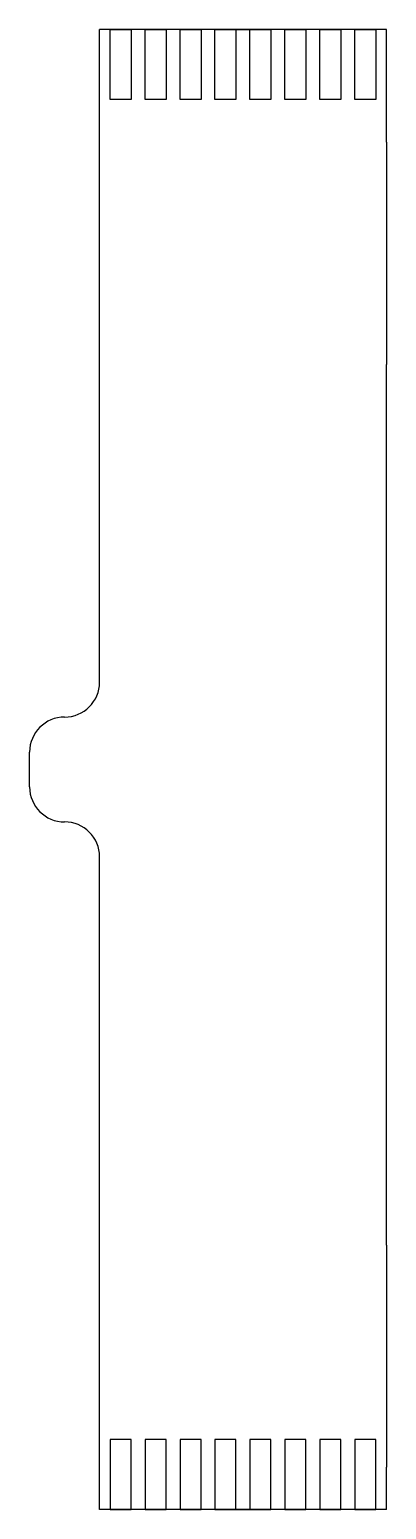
# Paper-space layout 'Hoja1' of a CAD drawing. Header units: millimetres. Extents: x 40.1 to 50.3, y 29.6 to 72.
import ezdxf

# ---------------------------------------------------------------- set-up
doc = ezdxf.new("R2010")
doc.units = ezdxf.units.MM
doc.layers.add('DV1_Predeterminado', color=7, linetype='Continuous')

psp = doc.layouts.new('Hoja1')

# ---------------------------------------------------------------- linework, layer by layer
at = {"layer": 'DV1_Predeterminado', "color": 7, "linetype": 'Continuous'}
for p, q in [((50.329, 71.983), (42.129, 71.983)), ((42.129, 68.758), (42.129, 71.983)), ((50.329, 71.983), (42.129, 71.983)), ((42.429, 69.983), (42.429, 71.983)), ((42.429, 71.983), (43.029, 71.983)), ((43.029, 71.983), (43.029, 69.983)), ((43.429, 69.983), (43.429, 71.983)), ((43.429, 71.983), (44.029, 71.983)), ((44.029, 71.983), (44.029, 69.983)), ((44.429, 69.983), (44.429, 71.983)), ((44.429, 71.983), (45.029, 71.983)), ((45.029, 71.983), (45.029, 69.983)), ((45.429, 71.983), (46.029, 71.983)), ((45.429, 69.983), (45.429, 71.983)), ((46.029, 71.983), (46.029, 69.983)), ((46.029, 71.983), (46.429, 71.983)), ((46.429, 69.983), (46.429, 71.983)), ((46.429, 71.983), (47.029, 71.983)), ((47.029, 71.983), (47.029, 69.983)), ((47.429, 69.983), (47.429, 71.983)), ((47.429, 71.983), (48.029, 71.983)), ((48.029, 71.983), (48.029, 69.983)), ((48.429, 69.983), (48.429, 71.983)), ((48.429, 71.983), (49.029, 71.983)), ((49.029, 71.983), (49.029, 69.983)), ((49.429, 71.983), (50.029, 71.983)), ((49.429, 69.983), (49.429, 71.983)), ((50.029, 71.983), (50.029, 69.983)), ((50.329, 68.758), (50.329, 71.983)), ((43.029, 69.983), (42.429, 69.983)), ((44.029, 69.983), (43.429, 69.983)), ((45.029, 69.983), (44.429, 69.983)), ((46.029, 69.983), (45.429, 69.983)), ((47.029, 69.983), (46.429, 69.983)), ((48.029, 69.983), (47.429, 69.983)), ((49.029, 69.983), (48.429, 69.983)), ((50.029, 69.983), (49.429, 69.983)), ((42.129, 53.312), (42.129, 68.758)), ((50.329, 68.758), (50.329, 62.402)), ((50.329, 37.202), (50.329, 62.402)), ((40.129, 50.312), (40.129, 51.312)), ((42.129, 30.846), (42.129, 48.312)), ((50.329, 37.202), (50.329, 30.846)), ((42.429, 31.641), (42.429, 29.641)), ((43.029, 31.641), (42.429, 31.641)), ((43.029, 29.641), (43.029, 31.641)), ((43.429, 31.641), (43.429, 29.641)), ((44.029, 31.641), (43.429, 31.641)), ((44.029, 29.641), (44.029, 31.641)), ((44.429, 31.641), (44.429, 29.641)), ((45.029, 31.641), (44.429, 31.641)), ((45.029, 29.641), (45.029, 31.641)), ((45.429, 31.641), (45.429, 29.641)), ((46.029, 31.641), (45.429, 31.641)), ((46.029, 29.641), (46.029, 31.641)), ((46.429, 31.641), (46.429, 29.641)), ((47.029, 31.641), (46.429, 31.641)), ((47.029, 29.641), (47.029, 31.641)), ((47.429, 31.641), (47.429, 29.641)), ((48.029, 31.641), (47.429, 31.641)), ((48.029, 29.641), (48.029, 31.641)), ((48.429, 31.641), (48.429, 29.641)), ((49.029, 31.641), (48.429, 31.641)), ((49.029, 29.641), (49.029, 31.641)), ((49.429, 31.641), (49.429, 29.641)), ((50.029, 31.641), (49.429, 31.641)), ((50.029, 29.641), (50.029, 31.641)), ((42.129, 29.641), (42.129, 30.846)), ((50.329, 29.641), (50.329, 30.846)), ((50.329, 29.641), (42.129, 29.641)), ((50.329, 29.641), (42.129, 29.641)), ((42.429, 29.641), (43.029, 29.641)), ((43.429, 29.641), (44.029, 29.641)), ((44.429, 29.641), (45.029, 29.641)), ((45.429, 29.641), (46.029, 29.641)), ((46.029, 29.641), (46.429, 29.641)), ((46.429, 29.641), (47.029, 29.641)), ((47.429, 29.641), (48.029, 29.641)), ((48.429, 29.641), (49.029, 29.641)), ((49.429, 29.641), (50.029, 29.641))]:
    psp.add_line(p, q, dxfattribs=at)
for centre, start, end in [((41.129, 53.312), 270, 0), ((41.129, 51.312), 90, 180), ((41.129, 50.312), 180, 270), ((41.129, 48.312), 0, 90)]:
    psp.add_arc(centre, 1, start, end, dxfattribs=at)

doc.saveas('drawing.dxf')
